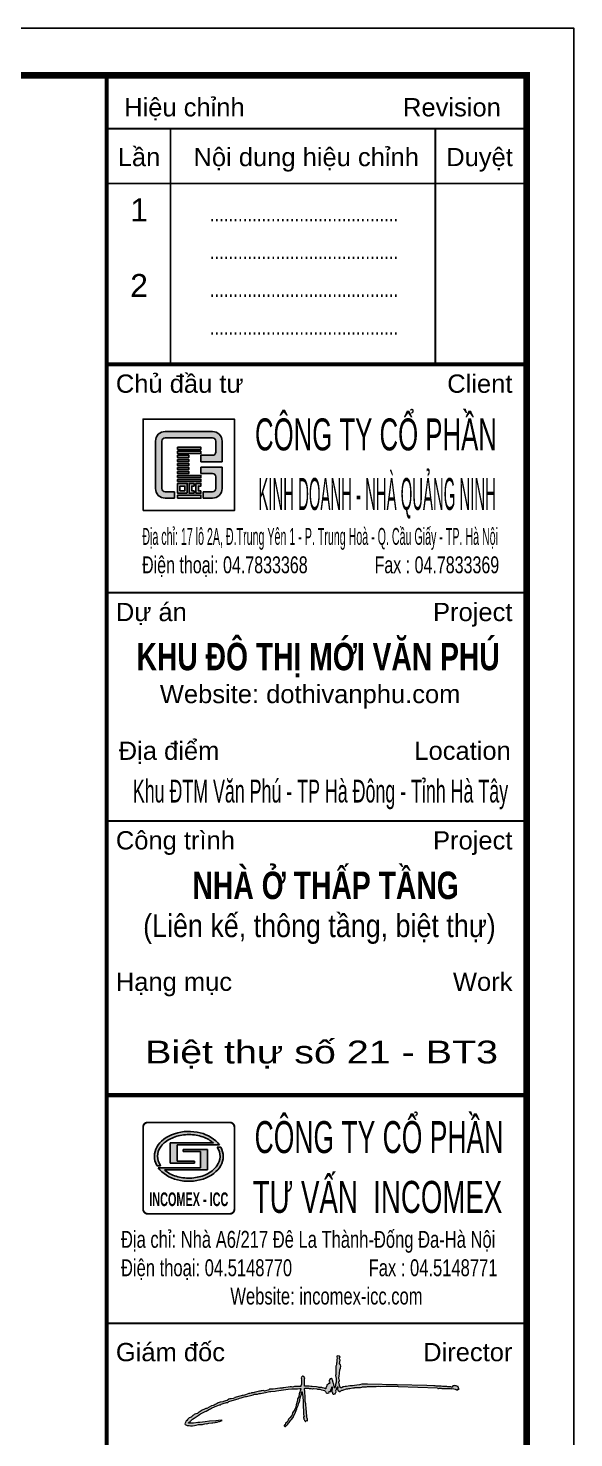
# Model space of a CAD drawing. Header units: millimetres. Extents: x -229618 to 2906, y -178063 to 96806.
# Drawn here: x -96418 to -94923, y -52859 to -49001 of the extents above; entities that cross this region are included whole.
import ezdxf
from ezdxf.enums import TextEntityAlignment as Align

# ---------------------------------------------------------------- set-up
doc = ezdxf.new("R2010")
doc.units = ezdxf.units.MM
doc.header["$LTSCALE"] = 200
doc.header["$MEASUREMENT"] = 0
doc.layers.get('DEFPOINTS').update_dxf_attribs({"linetype": 'CONTINUOUS'})
for name, color, linetype, lineweight in [('1noithat', 146, 'CONTINUOUS', 13), ('hatch', 250, 'CONTINUOUS', 5), ('thay', 7, 'CONTINUOUS', 18)]:
    doc.layers.add(name, color=color, linetype=linetype, lineweight=lineweight)
doc.layers.add('DIM', color=251, linetype='CONTINUOUS')
doc.layers.add('KHUNGTEN', color=7, linetype='CONTINUOUS')
doc.layers.add('in', color=203, linetype='CONTINUOUS', lineweight=5, plot=False)
doc.styles.add('Aria H B iso', font='Vharialb_0.ttf')
doc.styles.add('Arial iso', font='vnarial_0.ttf')
doc.styles.add('Arial N  iso', font='vnarialn_0.ttf')
doc.styles.add('khung', font='Vhcentn_0.ttf')
doc.styles.add('NHO2', font='vncc-rms.shx', dxfattribs={"width": 0.65})

# ---------------------------------------------------------------- blocks, each defined once
blk = doc.blocks.new('LO GO NHA QUANG NINH')
at = {"layer": 'hatch', "lineweight": -2}
for points in [[(865, 759, 0.414214), (759, 865), (241, 865, 0.414214), (135, 759), (135, 500), (205, 500), (205, 759, -0.414214), (241, 795), (759, 795, -0.414214), (795, 759), (795, 640, -0.414214), (759, 604), (632, 604), (632, 533), (865, 533)], [(342, 205), (241, 205, -0.414214), (205, 241), (205, 500), (135, 500), (135, 241, 0.414214), (241, 135), (342, 135)], [(865, 474), (632, 474), (632, 404), (759, 404, -0.414214), (795, 368), (795, 241, -0.414214), (759, 205), (658, 205), (658, 135), (759, 135, 0.414214), (865, 241)]]:
    blk.add_hatch(color=32, dxfattribs=at).paths.add_polyline_path(points)
h = blk.add_hatch(color=32, dxfattribs=at)
h.paths.add_polyline_path([(378, 428), (499, 428), (499, 404), (378, 404)])
h.paths.add_polyline_path([(378, 472), (499, 472), (499, 448), (378, 448)])
h.paths.add_polyline_path([(378, 516), (499, 516), (499, 492), (378, 492)])
h.paths.add_polyline_path([(378, 560), (499, 560), (499, 536), (378, 536)])
h.paths.add_polyline_path([(378, 604), (499, 604), (499, 580), (378, 580)])
h.paths.add_polyline_path([(378, 648), (632, 648), (632, 624), (378, 624)])
h.paths.add_polyline_path([(378, 692), (632, 692), (632, 668), (378, 668)])
h = blk.add_hatch(color=32, dxfattribs=at)
h.paths.add_polyline_path([(378, 316), (632, 316), (632, 340), (378, 340)])
h.paths.add_polyline_path([(378, 360), (632, 360), (632, 384), (378, 384)])
h.paths.add_polyline_path([(632, 216), (632, 188), (578, 188), (578, 296), (632, 296), (632, 268), (606, 268), (606, 216)])
h.paths.add_polyline_path([(558, 216), (558, 188), (503, 188), (503, 296), (558, 296), (558, 268), (532, 268), (532, 216)])
h.paths.add_polyline_path([(458, 216), (403, 216), (403, 268), (458, 268)], flags=16)
h.paths.add_polyline_path([(483, 188), (378, 188), (378, 296), (483, 296)])
h.paths.add_polyline_path([(378, 135), (632, 135), (632, 168), (378, 168)])
for p, q in [((632, 533), (632, 604)), ((865, 533), (632, 533)), ((865, 474), (632, 474)), ((632, 404), (632, 474)), ((342, 205), (342, 135)), ((658, 205), (658, 135))]:
    blk.add_line(p, q, dxfattribs=at)
for points in [[(865, 533), (865, 759, 0.414214), (759, 865), (241, 865, 0.414214), (135, 759), (135, 241, 0.414214), (241, 135), (342, 135)], [(632, 604), (759, 604, 0.414214), (795, 640), (795, 759, 0.414214), (759, 795), (241, 795, 0.414214), (205, 759), (205, 241, 0.414214), (241, 205), (342, 205)], [(658, 135), (759, 135, 0.414214), (865, 241), (865, 474)], [(658, 205), (759, 205, 0.414214), (795, 241), (795, 368, 0.414214), (759, 404), (632, 404)]]:
    blk.add_lwpolyline(points, format="xyb", dxfattribs=at)
for points in [[(378, 692), (632, 692), (632, 668), (378, 668)], [(378, 648), (632, 648), (632, 624), (378, 624)], [(378, 604), (499, 604), (499, 580), (378, 580)], [(378, 560), (499, 560), (499, 536), (378, 536)], [(378, 516), (499, 516), (499, 492), (378, 492)], [(378, 472), (499, 472), (499, 448), (378, 448)], [(378, 428), (499, 428), (499, 404), (378, 404)], [(378, 360), (632, 360), (632, 384), (378, 384)], [(378, 316), (632, 316), (632, 340), (378, 340)], [(483, 188), (378, 188), (378, 296), (483, 296)], [(378, 135), (632, 135), (632, 168), (378, 168)], [(458, 216), (403, 216), (403, 268), (458, 268)]]:
    blk.add_lwpolyline(points, close=True, dxfattribs=at)
for points in [[(558, 216), (558, 188), (503, 188), (503, 296), (558, 296), (558, 268), (532, 268), (532, 216), (558, 216)], [(632, 216), (632, 188), (578, 188), (578, 296), (632, 296), (632, 268), (606, 268), (606, 216), (632, 216)]]:
    blk.add_lwpolyline(points, dxfattribs=at)
at = {"layer": 'thay', "lineweight": -2}
blk.add_lwpolyline([(0, 0), (1000, 0), (1000, 1000), (0, 1000)], close=True, dxfattribs=at)
blk = doc.blocks.new('anhphong-gd')
at = {"layer": 'hatch', "ltscale": 30}
h = blk.add_hatch(color=256, dxfattribs=at)
edge = h.paths.add_edge_path()
edge.add_line((-1, 5), (-45, -1))
edge.add_line((-45, -1), (-97, -3))
edge.add_line((-97, -3), (-133, -7))
edge.add_line((-133, -7), (-153, -10))
edge.add_line((-153, -10), (-176, -14))
edge.add_line((-176, -14), (-193, -14))
edge.add_line((-193, -14), (-228, -20))
edge.add_line((-228, -20), (-247, -20))
edge.add_line((-247, -20), (-267, -20))
edge.add_line((-267, -20), (-270, -20))
edge.add_line((-270, -20), (-270, -16))
edge.add_line((-270, -16), (-264, -11))
edge.add_line((-264, -11), (-255, -5))
edge.add_line((-255, -5), (-244, 5))
edge.add_line((-244, 5), (-237, 13))
edge.add_line((-237, 13), (-223, 23))
edge.add_line((-223, 23), (-215, 29))
edge.add_line((-215, 29), (-189, 44))
edge.add_line((-189, 44), (-179, 52))
edge.add_line((-179, 52), (-169, 57))
edge.add_line((-169, 57), (-142, 72))
edge.add_line((-142, 72), (-132, 77))
edge.add_line((-132, 77), (-124, 79))
edge.add_line((-124, 79), (-96, 95))
edge.add_line((-96, 95), (-87, 100))
edge.add_line((-87, 100), (-79, 103))
edge.add_line((-79, 103), (-51, 117))
edge.add_line((-51, 117), (-41, 122))
edge.add_line((-41, 122), (-15, 131))
edge.add_line((-15, 131), (-6, 133))
edge.add_line((-6, 133), (-1, 137))
edge.add_line((-1, 137), (8, 140))
edge.add_line((8, 140), (15, 142))
edge.add_line((15, 142), (44, 152))
edge.add_line((44, 152), (54, 152))
edge.add_line((54, 152), (63, 159))
edge.add_line((63, 159), (90, 166))
edge.add_line((90, 166), (102, 169))
edge.add_line((102, 169), (109, 174))
edge.add_line((109, 174), (139, 181))
edge.add_line((139, 181), (149, 186))
edge.add_line((149, 186), (163, 189))
edge.add_line((163, 189), (188, 196))
edge.add_line((188, 196), (200, 199))
edge.add_line((200, 199), (209, 201))
edge.add_line((209, 201), (231, 206))
edge.add_line((231, 206), (242, 209))
edge.add_line((242, 209), (262, 215))
edge.add_line((262, 215), (274, 218))
edge.add_line((274, 218), (281, 220))
edge.add_line((281, 220), (297, 220))
edge.add_line((297, 220), (311, 224))
edge.add_line((311, 224), (324, 226))
edge.add_line((324, 226), (336, 228))
edge.add_line((336, 228), (363, 234))
edge.add_line((363, 234), (375, 237))
edge.add_line((375, 237), (396, 241))
edge.add_line((396, 241), (408, 241))
edge.add_line((408, 241), (443, 245))
edge.add_line((443, 245), (455, 246))
edge.add_line((455, 246), (550, 259))
edge.add_line((550, 259), (579, 263))
edge.add_line((579, 263), (627, 263))
edge.add_line((627, 263), (646, 266))
edge.add_line((646, 266), (651, 266))
edge.add_line((651, 266), (655, 266))
edge.add_line((655, 266), (655, 260))
edge.add_line((655, 260), (641, 223))
edge.add_line((641, 223), (638, 196))
edge.add_line((638, 196), (628, 180))
edge.add_line((628, 180), (628, 168))
edge.add_line((628, 168), (617, 132))
edge.add_line((617, 132), (612, 112))
edge.add_line((612, 112), (606, 93))
edge.add_line((606, 93), (587, 67))
edge.add_line((587, 67), (580, 43))
edge.add_line((580, 43), (564, 25))
edge.add_line((564, 25), (554, 15))
edge.add_line((554, 15), (549, 5))
edge.add_line((549, 5), (541, -11))
edge.add_line((541, -11), (529, -19))
edge.add_line((529, -19), (529, -27))
edge.add_line((529, -27), (526, -33))
edge.add_line((526, -33), (523, -32))
edge.add_line((523, -32), (522, -35))
edge.add_line((522, -35), (518, -35))
edge.add_line((518, -35), (518, -42))
edge.add_line((518, -42), (521, -44))
edge.add_line((521, -44), (524, -45))
edge.add_line((524, -45), (527, -45))
edge.add_line((527, -45), (530, -42))
edge.add_line((530, -42), (534, -39))
edge.add_line((534, -39), (538, -37))
edge.add_line((538, -37), (543, -32))
edge.add_line((543, -32), (547, -27))
edge.add_line((547, -27), (553, -18))
edge.add_line((553, -18), (558, -13))
edge.add_line((558, -13), (565, -5))
edge.add_line((565, -5), (568, 2))
edge.add_line((568, 2), (573, 8))
edge.add_line((573, 8), (574, 9))
edge.add_line((574, 9), (590, 28))
edge.add_line((590, 28), (596, 45))
edge.add_line((596, 45), (604, 58))
edge.add_line((604, 58), (617, 85))
edge.add_line((617, 85), (621, 99))
edge.add_line((621, 99), (623, 109))
edge.add_line((623, 109), (633, 127))
edge.add_line((633, 127), (635, 139))
edge.add_line((635, 139), (642, 160))
edge.add_line((642, 160), (646, 166))
edge.add_line((646, 166), (646, 173))
edge.add_line((646, 173), (651, 198))
edge.add_line((651, 198), (659, 220))
edge.add_line((659, 220), (661, 225))
edge.add_line((661, 225), (661, 235))
edge.add_line((661, 235), (663, 238))
edge.add_line((663, 238), (666, 238))
edge.add_line((666, 238), (666, 233))
edge.add_line((666, 233), (666, 228))
edge.add_line((666, 228), (667, 218))
edge.add_line((667, 218), (673, 168))
edge.add_line((673, 168), (673, 139))
edge.add_line((673, 139), (673, 118))
edge.add_line((673, 118), (677, 83))
edge.add_line((677, 83), (677, 61))
edge.add_line((677, 61), (677, 51))
edge.add_line((677, 51), (680, 41))
edge.add_line((680, 41), (684, 34))
edge.add_line((684, 34), (680, 32))
edge.add_line((680, 32), (677, 31))
edge.add_line((677, 31), (676, 26))
edge.add_line((676, 26), (678, 22))
edge.add_line((678, 22), (678, 19))
edge.add_line((678, 19), (678, 17))
edge.add_line((678, 17), (680, 13))
edge.add_line((680, 13), (682, 10))
edge.add_line((682, 10), (684, 6))
edge.add_line((684, 6), (685, 3))
edge.add_line((685, 3), (686, 1))
edge.add_line((686, 1), (692, -4))
edge.add_line((692, -4), (694, -4))
edge.add_line((694, -4), (696, 0))
edge.add_line((696, 0), (699, 1))
edge.add_line((699, 1), (701, 2))
edge.add_line((701, 2), (708, -1))
edge.add_line((708, -1), (708, 2))
edge.add_line((708, 2), (708, 5))
edge.add_line((708, 5), (709, 8))
edge.add_line((709, 8), (709, 11))
edge.add_line((709, 11), (709, 14))
edge.add_line((709, 14), (708, 18))
edge.add_line((708, 18), (707, 20))
edge.add_line((707, 20), (706, 23))
edge.add_line((706, 23), (704, 27))
edge.add_line((704, 27), (704, 30))
edge.add_line((704, 30), (704, 33))
edge.add_line((704, 33), (703, 38))
edge.add_line((703, 38), (702, 44))
edge.add_line((702, 44), (703, 46))
edge.add_line((703, 46), (703, 48))
edge.add_line((703, 48), (701, 61))
edge.add_line((701, 61), (701, 65))
edge.add_line((701, 65), (702, 70))
edge.add_line((702, 70), (702, 76))
edge.add_line((702, 76), (698, 96))
edge.add_line((698, 96), (698, 99))
edge.add_line((698, 99), (698, 103))
edge.add_line((698, 103), (698, 107))
edge.add_line((698, 107), (697, 110))
edge.add_line((697, 110), (695, 126))
edge.add_line((695, 126), (694, 130))
edge.add_line((694, 130), (694, 136))
edge.add_line((694, 136), (694, 141))
edge.add_line((694, 141), (691, 159))
edge.add_line((691, 159), (690, 163))
edge.add_line((690, 163), (690, 168))
edge.add_line((690, 168), (690, 172))
edge.add_line((690, 172), (690, 175))
edge.add_line((690, 175), (691, 178))
edge.add_line((691, 178), (691, 193))
edge.add_line((691, 193), (690, 196))
edge.add_line((690, 196), (689, 202))
edge.add_line((689, 202), (689, 206))
edge.add_line((689, 206), (689, 209))
edge.add_line((689, 209), (687, 226))
edge.add_line((687, 226), (686, 229))
edge.add_line((686, 229), (687, 235))
edge.add_line((687, 235), (687, 240))
edge.add_line((687, 240), (685, 259))
edge.add_line((685, 259), (684, 265))
edge.add_line((684, 265), (691, 268))
edge.add_line((691, 268), (700, 268))
edge.add_line((700, 268), (717, 268))
edge.add_line((717, 268), (722, 267))
edge.add_line((722, 267), (730, 267))
edge.add_line((730, 267), (740, 266))
edge.add_line((740, 266), (750, 262))
edge.add_line((750, 262), (754, 264))
edge.add_line((754, 264), (761, 265))
edge.add_line((761, 265), (785, 264))
edge.add_line((785, 264), (791, 260))
edge.add_line((791, 260), (797, 259))
edge.add_line((797, 259), (806, 260))
edge.add_line((806, 260), (810, 260))
edge.add_line((810, 260), (824, 256))
edge.add_line((824, 256), (827, 255))
edge.add_line((827, 255), (838, 253))
edge.add_line((838, 253), (848, 250))
edge.add_line((848, 250), (855, 245))
edge.add_line((855, 245), (858, 240))
edge.add_line((858, 240), (863, 229))
edge.add_line((863, 229), (867, 228))
edge.add_line((867, 228), (874, 227))
edge.add_line((874, 227), (886, 230))
edge.add_line((886, 230), (884, 234))
edge.add_line((884, 234), (889, 241))
edge.add_line((889, 241), (891, 244))
edge.add_line((891, 244), (896, 242))
edge.add_line((896, 242), (898, 241))
edge.add_line((898, 241), (901, 241))
edge.add_line((901, 241), (901, 249))
edge.add_line((901, 249), (901, 255))
edge.add_line((901, 255), (903, 258))
edge.add_line((903, 258), (909, 266))
edge.add_line((909, 266), (909, 270))
edge.add_line((909, 270), (909, 273))
edge.add_line((909, 273), (909, 279))
edge.add_line((909, 279), (914, 276))
edge.add_line((914, 276), (912, 273))
edge.add_line((912, 273), (912, 269))
edge.add_line((912, 269), (911, 264))
edge.add_line((911, 264), (911, 260))
edge.add_line((911, 260), (911, 257))
edge.add_line((911, 257), (910, 252))
edge.add_line((910, 252), (908, 247))
edge.add_line((908, 247), (909, 241))
edge.add_line((909, 241), (910, 238))
edge.add_line((910, 238), (914, 232))
edge.add_line((914, 232), (915, 226))
edge.add_line((915, 226), (916, 222))
edge.add_line((916, 222), (919, 220))
edge.add_line((919, 220), (925, 219))
edge.add_line((925, 219), (931, 223))
edge.add_line((931, 223), (937, 223))
edge.add_line((937, 223), (945, 239))
edge.add_line((945, 239), (942, 246))
edge.add_line((942, 246), (942, 250))
edge.add_line((942, 250), (945, 255))
edge.add_line((945, 255), (946, 258))
edge.add_line((946, 258), (947, 261))
edge.add_line((947, 261), (948, 265))
edge.add_line((948, 265), (949, 270))
edge.add_line((949, 270), (952, 274))
edge.add_line((952, 274), (953, 276))
edge.add_line((953, 276), (956, 279))
edge.add_line((956, 279), (959, 279))
edge.add_line((959, 279), (958, 274))
edge.add_line((958, 274), (957, 270))
edge.add_line((957, 270), (955, 263))
edge.add_line((955, 263), (955, 260))
edge.add_line((955, 260), (957, 254))
edge.add_line((957, 254), (959, 250))
edge.add_line((959, 250), (961, 248))
edge.add_line((961, 248), (972, 242))
edge.add_line((972, 242), (977, 242))
edge.add_line((977, 242), (984, 246))
edge.add_line((984, 246), (989, 248))
edge.add_line((989, 248), (992, 251))
edge.add_line((992, 251), (998, 253))
edge.add_line((998, 253), (1004, 255))
edge.add_line((1004, 255), (1007, 255))
edge.add_line((1007, 255), (1021, 260))
edge.add_line((1021, 260), (1028, 262))
edge.add_line((1028, 262), (1034, 262))
edge.add_line((1034, 262), (1039, 262))
edge.add_line((1039, 262), (1048, 265))
edge.add_line((1048, 265), (1050, 265))
edge.add_line((1050, 265), (1056, 267))
edge.add_line((1056, 267), (1082, 270))
edge.add_line((1082, 270), (1096, 270))
edge.add_line((1096, 270), (1099, 273))
edge.add_line((1099, 273), (1134, 275))
edge.add_line((1134, 275), (1145, 275))
edge.add_line((1145, 275), (1154, 277))
edge.add_line((1154, 277), (1160, 279))
edge.add_line((1160, 279), (1193, 279))
edge.add_line((1193, 279), (1202, 282))
edge.add_line((1202, 282), (1208, 281))
edge.add_line((1208, 281), (1216, 283))
edge.add_line((1216, 283), (1221, 283))
edge.add_line((1221, 283), (1272, 283))
edge.add_line((1272, 283), (1291, 285))
edge.add_line((1291, 285), (1306, 283))
edge.add_line((1306, 283), (1356, 285))
edge.add_line((1356, 285), (1380, 285))
edge.add_line((1380, 285), (1383, 284))
edge.add_line((1383, 284), (1429, 284))
edge.add_line((1429, 284), (1450, 284))
edge.add_line((1450, 284), (1455, 283))
edge.add_line((1455, 283), (1776, 271))
edge.add_line((1776, 271), (1781, 267))
edge.add_line((1781, 267), (1786, 267))
edge.add_line((1786, 267), (1793, 269))
edge.add_line((1793, 269), (1798, 269))
edge.add_line((1798, 269), (1806, 268))
edge.add_line((1806, 268), (1812, 266))
edge.add_line((1812, 266), (1817, 266))
edge.add_line((1817, 266), (1829, 266))
edge.add_line((1829, 266), (1855, 267))
edge.add_line((1855, 267), (1863, 266))
edge.add_line((1863, 266), (1872, 265))
edge.add_line((1872, 265), (1880, 265))
edge.add_line((1880, 265), (1888, 263))
edge.add_line((1888, 263), (1896, 266))
edge.add_line((1896, 266), (1910, 262))
edge.add_line((1910, 262), (1921, 261))
edge.add_line((1921, 261), (1933, 255))
edge.add_line((1933, 255), (1939, 253))
edge.add_line((1939, 253), (1945, 261))
edge.add_line((1945, 261), (1948, 260))
edge.add_line((1948, 260), (1948, 258))
edge.add_line((1948, 258), (1951, 259))
edge.add_line((1951, 259), (1954, 262))
edge.add_line((1954, 262), (1953, 264))
edge.add_line((1953, 264), (1950, 271))
edge.add_line((1950, 271), (1949, 274))
edge.add_line((1949, 274), (1948, 278))
edge.add_line((1948, 278), (1946, 281))
edge.add_line((1946, 281), (1941, 282))
edge.add_line((1941, 282), (1937, 284))
edge.add_line((1937, 284), (1930, 288))
edge.add_line((1930, 288), (1926, 289))
edge.add_line((1926, 289), (1920, 289))
edge.add_line((1920, 289), (1914, 290))
edge.add_line((1914, 290), (1908, 289))
edge.add_line((1908, 289), (1905, 289))
edge.add_line((1905, 289), (1902, 287))
edge.add_line((1902, 287), (1899, 281))
edge.add_line((1899, 281), (1900, 279))
edge.add_line((1900, 279), (1899, 278))
edge.add_line((1899, 278), (1893, 278))
edge.add_line((1893, 278), (1886, 279))
edge.add_line((1886, 279), (1867, 280))
edge.add_line((1867, 280), (1861, 280))
edge.add_line((1861, 280), (1855, 281))
edge.add_line((1855, 281), (1848, 281))
edge.add_line((1848, 281), (1841, 281))
edge.add_line((1841, 281), (1833, 281))
edge.add_line((1833, 281), (1826, 281))
edge.add_line((1826, 281), (1822, 281))
edge.add_line((1822, 281), (1818, 282))
edge.add_line((1818, 282), (1807, 284))
edge.add_line((1807, 284), (1778, 284))
edge.add_line((1778, 284), (1767, 285))
edge.add_line((1767, 285), (1759, 287))
edge.add_line((1759, 287), (1751, 287))
edge.add_line((1751, 287), (1746, 287))
edge.add_line((1746, 287), (1689, 291))
edge.add_line((1689, 291), (1202, 300))
edge.add_line((1202, 300), (1155, 300))
edge.add_line((1155, 300), (1135, 296))
edge.add_line((1135, 296), (1113, 292))
edge.add_line((1113, 292), (1094, 291))
edge.add_line((1094, 291), (1079, 289))
edge.add_line((1079, 289), (1065, 288))
edge.add_line((1065, 288), (1056, 288))
edge.add_line((1056, 288), (1029, 281))
edge.add_line((1029, 281), (1019, 281))
edge.add_line((1019, 281), (1008, 280))
edge.add_line((1008, 280), (1001, 279))
edge.add_line((1001, 279), (989, 272))
edge.add_line((989, 272), (983, 270))
edge.add_line((983, 270), (977, 273))
edge.add_line((977, 273), (978, 279))
edge.add_line((978, 279), (976, 283))
edge.add_line((976, 283), (973, 286))
edge.add_line((973, 286), (972, 290))
edge.add_line((972, 290), (973, 294))
edge.add_line((973, 294), (966, 318))
edge.add_line((966, 318), (973, 332))
edge.add_line((973, 332), (969, 343))
edge.add_line((969, 343), (967, 349))
edge.add_line((967, 349), (967, 358))
edge.add_line((967, 358), (970, 363))
edge.add_line((970, 363), (974, 418))
edge.add_line((974, 418), (979, 433))
edge.add_line((979, 433), (984, 449))
edge.add_line((984, 449), (980, 461))
edge.add_line((980, 461), (973, 471))
edge.add_line((973, 471), (976, 498))
edge.add_line((976, 498), (973, 509))
edge.add_line((973, 509), (973, 517))
edge.add_line((973, 517), (978, 524))
edge.add_line((978, 524), (972, 532))
edge.add_line((972, 532), (953, 535))
edge.add_line((953, 535), (951, 525))
edge.add_line((951, 525), (952, 515))
edge.add_line((952, 515), (950, 505))
edge.add_line((950, 505), (950, 495))
edge.add_line((950, 495), (950, 489))
edge.add_line((950, 489), (950, 481))
edge.add_line((950, 481), (947, 475))
edge.add_line((947, 475), (946, 467))
edge.add_line((946, 467), (946, 460))
edge.add_line((946, 460), (943, 448))
edge.add_line((943, 448), (941, 444))
edge.add_line((941, 444), (941, 437))
edge.add_line((941, 437), (941, 416))
edge.add_line((941, 416), (941, 413))
edge.add_line((941, 413), (941, 385))
edge.add_line((941, 385), (941, 380))
edge.add_line((941, 380), (939, 372))
edge.add_line((939, 372), (944, 349))
edge.add_line((944, 349), (944, 345))
edge.add_line((944, 345), (945, 342))
edge.add_line((945, 342), (945, 319))
edge.add_line((945, 319), (943, 310))
edge.add_line((943, 310), (942, 305))
edge.add_line((942, 305), (940, 300))
edge.add_line((940, 300), (938, 294))
edge.add_line((938, 294), (938, 292))
edge.add_line((938, 292), (937, 280))
edge.add_line((937, 280), (935, 276))
edge.add_line((935, 276), (933, 272))
edge.add_line((933, 272), (932, 271))
edge.add_line((932, 271), (929, 274))
edge.add_line((929, 274), (930, 280))
edge.add_line((930, 280), (928, 282))
edge.add_line((928, 282), (928, 287))
edge.add_line((928, 287), (926, 290))
edge.add_line((926, 290), (925, 294))
edge.add_line((925, 294), (924, 300))
edge.add_line((924, 300), (922, 304))
edge.add_line((922, 304), (922, 307))
edge.add_line((922, 307), (920, 312))
edge.add_line((920, 312), (920, 314))
edge.add_line((920, 314), (915, 334))
edge.add_line((915, 334), (912, 341))
edge.add_line((912, 341), (910, 348))
edge.add_line((910, 348), (907, 348))
edge.add_line((907, 348), (898, 346))
edge.add_line((898, 346), (894, 345))
edge.add_line((894, 345), (891, 338))
edge.add_line((891, 338), (887, 331))
edge.add_line((887, 331), (888, 326))
edge.add_line((888, 326), (891, 322))
edge.add_line((891, 322), (893, 317))
edge.add_line((893, 317), (891, 311))
edge.add_line((891, 311), (892, 307))
edge.add_line((892, 307), (891, 306))
edge.add_line((891, 306), (887, 306))
edge.add_line((887, 306), (884, 306))
edge.add_line((884, 306), (881, 306))
edge.add_line((881, 306), (879, 302))
edge.add_line((879, 302), (878, 302))
edge.add_line((878, 302), (868, 295))
edge.add_line((868, 295), (868, 292))
edge.add_line((868, 292), (867, 287))
edge.add_line((867, 287), (866, 283))
edge.add_line((866, 283), (862, 275))
edge.add_line((862, 275), (861, 274))
edge.add_line((861, 274), (860, 270))
edge.add_line((860, 270), (860, 267))
edge.add_line((860, 267), (860, 265))
edge.add_line((860, 265), (860, 263))
edge.add_line((860, 263), (858, 262))
edge.add_line((858, 262), (853, 265))
edge.add_line((853, 265), (850, 267))
edge.add_line((850, 267), (845, 269))
edge.add_line((845, 269), (833, 271))
edge.add_line((833, 271), (828, 273))
edge.add_line((828, 273), (823, 274))
edge.add_line((823, 274), (815, 275))
edge.add_line((815, 275), (801, 275))
edge.add_line((801, 275), (797, 277))
edge.add_line((797, 277), (783, 280))
edge.add_line((783, 280), (748, 282))
edge.add_line((748, 282), (735, 283))
edge.add_line((735, 283), (723, 285))
edge.add_line((723, 285), (718, 285))
edge.add_line((718, 285), (705, 284))
edge.add_line((705, 284), (696, 284))
edge.add_line((696, 284), (690, 284))
edge.add_line((690, 284), (683, 285))
edge.add_line((683, 285), (683, 290))
edge.add_line((683, 290), (683, 298))
edge.add_line((683, 298), (683, 334))
edge.add_line((683, 334), (683, 344))
edge.add_line((683, 344), (686, 354))
edge.add_line((686, 354), (679, 364))
edge.add_line((679, 364), (675, 364))
edge.add_line((675, 364), (671, 366))
edge.add_line((671, 366), (667, 366))
edge.add_line((667, 366), (661, 360))
edge.add_line((661, 360), (658, 354))
edge.add_line((658, 354), (659, 345))
edge.add_line((659, 345), (661, 345))
edge.add_line((661, 345), (662, 342))
edge.add_line((662, 342), (661, 340))
edge.add_line((661, 340), (660, 336))
edge.add_line((660, 336), (661, 335))
edge.add_line((661, 335), (661, 314))
edge.add_line((661, 314), (661, 310))
edge.add_line((661, 310), (659, 303))
edge.add_line((659, 303), (659, 299))
edge.add_line((659, 299), (657, 295))
edge.add_line((657, 295), (655, 288))
edge.add_line((655, 288), (654, 285))
edge.add_line((654, 285), (654, 281))
edge.add_line((654, 281), (651, 281))
edge.add_line((651, 281), (647, 281))
edge.add_line((647, 281), (642, 283))
edge.add_line((642, 283), (639, 283))
edge.add_line((639, 283), (621, 281))
edge.add_line((621, 281), (610, 281))
edge.add_line((610, 281), (601, 281))
edge.add_line((601, 281), (586, 278))
edge.add_line((586, 278), (578, 279))
edge.add_line((578, 279), (567, 279))
edge.add_line((567, 279), (514, 271))
edge.add_line((514, 271), (507, 270))
edge.add_line((507, 270), (501, 269))
edge.add_line((501, 269), (495, 268))
edge.add_line((495, 268), (487, 268))
edge.add_line((487, 268), (483, 268))
edge.add_line((483, 268), (427, 259))
edge.add_line((427, 259), (422, 260))
edge.add_line((422, 260), (406, 260))
edge.add_line((406, 260), (398, 259))
edge.add_line((398, 259), (392, 256))
edge.add_line((392, 256), (355, 245))
edge.add_line((355, 245), (349, 248))
edge.add_line((349, 248), (334, 246))
edge.add_line((334, 246), (327, 246))
edge.add_line((327, 246), (321, 245))
edge.add_line((321, 245), (315, 243))
edge.add_line((315, 243), (272, 233))
edge.add_line((272, 233), (262, 231))
edge.add_line((262, 231), (250, 229))
edge.add_line((250, 229), (245, 227))
edge.add_line((245, 227), (235, 225))
edge.add_line((235, 225), (226, 224))
edge.add_line((226, 224), (200, 213))
edge.add_line((200, 213), (190, 212))
edge.add_line((190, 212), (180, 209))
edge.add_line((180, 209), (171, 207))
edge.add_line((171, 207), (163, 205))
edge.add_line((163, 205), (113, 192))
edge.add_line((113, 192), (111, 189))
edge.add_line((111, 189), (99, 183))
edge.add_line((99, 183), (83, 182))
edge.add_line((83, 182), (71, 181))
edge.add_line((71, 181), (64, 179))
edge.add_line((64, 179), (49, 168))
edge.add_line((49, 168), (36, 165))
edge.add_line((36, 165), (20, 160))
edge.add_line((20, 160), (13, 157))
edge.add_line((13, 157), (-8, 153))
edge.add_line((-8, 153), (-25, 148))
edge.add_line((-25, 148), (-34, 142))
edge.add_line((-34, 142), (-43, 138))
edge.add_line((-43, 138), (-49, 135))
edge.add_line((-49, 135), (-59, 130))
edge.add_line((-59, 130), (-67, 126))
edge.add_line((-67, 126), (-79, 123))
edge.add_line((-79, 123), (-119, 101))
edge.add_line((-119, 101), (-127, 101))
edge.add_line((-127, 101), (-138, 96))
edge.add_line((-138, 96), (-144, 93))
edge.add_line((-144, 93), (-150, 90))
edge.add_line((-150, 90), (-157, 87))
edge.add_line((-157, 87), (-188, 66))
edge.add_line((-188, 66), (-196, 61))
edge.add_line((-196, 61), (-209, 58))
edge.add_line((-209, 58), (-218, 55))
edge.add_line((-218, 55), (-223, 53))
edge.add_line((-223, 53), (-228, 47))
edge.add_line((-228, 47), (-234, 44))
edge.add_line((-234, 44), (-242, 36))
edge.add_line((-242, 36), (-247, 31))
edge.add_line((-247, 31), (-262, 24))
edge.add_line((-262, 24), (-270, 19))
edge.add_line((-270, 19), (-273, 15))
edge.add_line((-273, 15), (-276, 12))
edge.add_line((-276, 12), (-282, 4))
edge.add_line((-282, 4), (-287, 0))
edge.add_line((-287, 0), (-290, -5))
edge.add_line((-290, -5), (-291, -9))
edge.add_line((-291, -9), (-293, -13))
edge.add_line((-293, -13), (-300, -23))
edge.add_line((-300, -23), (-295, -29))
edge.add_line((-295, -29), (-291, -33))
edge.add_line((-291, -33), (-279, -37))
edge.add_line((-279, -37), (-277, -37))
edge.add_line((-277, -37), (-262, -39))
edge.add_line((-262, -39), (-252, -40))
edge.add_line((-252, -40), (-246, -40))
edge.add_line((-246, -40), (-235, -40))
edge.add_line((-235, -40), (-219, -38))
edge.add_line((-219, -38), (-205, -36))
edge.add_line((-205, -36), (-186, -31))
edge.add_line((-186, -31), (-174, -30))
edge.add_line((-174, -30), (-168, -31))
edge.add_line((-168, -31), (-153, -29))
edge.add_line((-153, -29), (-125, -22))
edge.add_line((-125, -22), (-119, -24))
edge.add_line((-119, -24), (-111, -21))
edge.add_line((-111, -21), (-103, -20))
edge.add_line((-103, -20), (-78, -16))
edge.add_line((-78, -16), (-68, -16))
edge.add_line((-68, -16), (-51, -13))
edge.add_line((-51, -13), (-43, -11))
edge.add_line((-43, -11), (-33, -11))
edge.add_line((-33, -11), (-19, -6))
edge.add_line((-19, -6), (-14, -4))
edge.add_line((-14, -4), (-7, -3))
edge.add_line((-7, -3), (0, 0))
edge.add_line((0, 0), (2, 3))
edge.add_line((2, 3), (7, 4))
edge.add_line((7, 4), (5, 4))
edge.add_line((5, 4), (-1, 5))
blk.add_lwpolyline([(-1, 5), (-45, -1), (-97, -3), (-133, -7), (-153, -10), (-176, -14), (-193, -14), (-228, -20), (-247, -20), (-267, -20), (-270, -20), (-270, -16), (-264, -11), (-255, -5), (-244, 5), (-237, 13), (-223, 23), (-215, 29), (-189, 44), (-179, 52), (-169, 57), (-142, 72), (-132, 77), (-124, 79), (-96, 95), (-87, 100), (-79, 103), (-51, 117), (-41, 122), (-15, 131), (-6, 133), (-1, 137), (8, 140), (15, 142), (44, 152), (54, 152), (63, 159), (90, 166), (102, 169), (109, 174), (139, 181), (149, 186), (163, 189), (188, 196), (200, 199), (209, 201), (231, 206), (242, 209), (262, 215), (274, 218), (281, 220), (297, 220), (311, 224), (324, 226), (336, 228), (363, 234), (375, 237), (396, 241), (408, 241), (443, 245), (455, 246), (550, 259), (579, 263), (627, 263), (646, 266), (651, 266), (655, 266), (655, 260), (641, 223), (638, 196), (628, 180), (628, 168), (617, 132), (612, 112), (606, 93), (587, 67), (580, 43), (564, 25), (554, 15), (549, 5), (541, -11), (529, -19), (529, -27), (529, -27), (529, -27), (526, -33), (523, -32), (522, -35), (518, -35), (518, -42), (521, -44), (524, -45), (527, -45), (530, -42), (534, -39), (538, -37), (543, -32), (547, -27), (553, -18), (558, -13), (565, -5), (568, 2), (573, 8), (574, 9), (590, 28), (596, 45), (604, 58), (617, 85), (621, 99), (623, 109), (633, 127), (635, 139), (642, 160), (646, 166), (646, 173), (651, 198), (659, 220), (661, 225), (661, 235), (663, 238), (666, 238), (666, 233), (666, 228), (667, 218), (673, 168), (673, 139), (673, 118), (677, 83), (677, 61), (677, 51), (680, 41), (684, 34), (680, 32), (677, 31), (676, 26), (678, 22), (678, 19), (678, 17), (680, 13), (682, 10), (682, 10), (684, 6), (685, 3), (686, 1), (692, -4), (694, -4), (696, 0), (699, 1), (701, 2), (708, -1), (708, 2), (708, 2), (708, 5), (709, 8), (709, 11), (709, 14), (708, 18), (707, 20), (706, 23), (704, 27), (704, 30), (704, 33), (703, 38), (702, 44), (703, 46), (703, 48), (701, 61), (701, 65), (702, 70), (702, 76), (698, 96), (698, 99), (698, 103), (698, 107), (697, 110), (695, 126), (694, 130), (694, 136), (694, 141), (691, 159), (690, 163), (690, 168), (690, 172), (690, 175), (691, 178), (691, 193), (690, 196), (689, 202), (689, 206), (689, 209), (687, 226), (686, 229), (687, 235), (687, 240), (685, 259), (684, 265), (684, 265), (691, 268), (691, 268), (700, 268), (700, 268), (717, 268), (722, 267), (730, 267), (740, 266), (750, 262), (754, 264), (761, 265), (785, 264), (791, 260), (797, 259), (806, 260), (810, 260), (824, 256), (827, 255), (838, 253), (848, 250), (855, 245), (858, 240), (858, 240), (863, 229), (863, 229), (867, 228), (874, 227), (874, 227), (886, 230), (884, 234), (889, 241), (891, 244), (891, 244), (896, 242), (898, 241), (901, 241), (901, 249), (901, 249), (901, 255), (903, 258), (909, 266), (909, 270), (909, 273), (909, 279), (914, 276), (912, 273), (912, 269), (912, 269), (911, 264), (911, 260), (911, 257), (910, 252), (908, 247), (909, 241), (910, 238), (914, 232), (915, 226), (916, 222), (916, 222), (919, 220), (925, 219), (925, 219), (931, 223), (937, 223), (937, 223), (945, 239), (942, 246), (942, 250), (945, 255), (946, 258), (947, 261), (948, 265), (949, 270), (952, 274), (953, 276), (956, 279), (956, 279), (959, 279), (958, 274), (958, 274), (957, 270), (955, 263), (955, 260), (957, 254), (959, 250), (961, 248), (972, 242), (977, 242), (984, 246), (989, 248), (992, 251), (998, 253), (1004, 255), (1007, 255), (1021, 260), (1028, 262), (1034, 262), (1039, 262), (1048, 265), (1050, 265), (1056, 267), (1082, 270), (1096, 270), (1096, 270), (1099, 273), (1134, 275), (1145, 275), (1154, 277), (1160, 279), (1193, 279), (1202, 282), (1208, 281), (1216, 283), (1221, 283), (1272, 283), (1291, 285), (1306, 283), (1356, 285), (1380, 285), (1383, 284), (1429, 284), (1450, 284), (1455, 283), (1776, 271), (1781, 267), (1786, 267), (1793, 269), (1798, 269), (1806, 268), (1812, 266), (1817, 266), (1829, 266), (1855, 267), (1863, 266), (1872, 265), (1880, 265), (1888, 263), (1896, 266), (1910, 262), (1921, 261), (1933, 255), (1933, 255), (1939, 253), (1945, 261), (1948, 260), (1948, 258), (1951, 259), (1954, 262), (1953, 264), (1950, 271), (1949, 274), (1948, 278), (1946, 281), (1941, 282), (1937, 284), (1930, 288), (1926, 289), (1920, 289), (1914, 290), (1908, 289), (1905, 289), (1902, 287), (1899, 281), (1899, 281), (1900, 279), (1899, 278), (1893, 278), (1886, 279), (1867, 280), (1861, 280), (1855, 281), (1848, 281), (1841, 281), (1833, 281), (1826, 281), (1822, 281), (1818, 282), (1807, 284), (1778, 284), (1767, 285), (1759, 287), (1751, 287), (1746, 287), (1689, 291), (1202, 300), (1155, 300), (1135, 296), (1113, 292), (1094, 291), (1079, 289), (1065, 288), (1056, 288), (1029, 281), (1019, 281), (1008, 280), (1001, 279), (989, 272), (983, 270), (977, 273), (978, 279), (976, 283), (973, 286), (972, 290), (973, 294), (966, 318), (973, 332), (969, 343), (967, 349), (967, 358), (970, 363), (974, 418), (979, 433), (984, 449), (980, 461), (973, 471), (976, 498), (973, 509), (973, 517), (978, 524), (972, 532), (972, 532), (953, 535), (953, 535), (951, 525), (952, 515), (952, 515), (950, 505), (950, 495), (950, 489), (950, 481), (947, 475), (946, 467), (946, 460), (943, 448), (941, 444), (941, 437), (941, 416), (941, 413), (941, 385), (941, 380), (939, 372), (944, 349), (944, 345), (945, 342), (945, 319), (943, 310), (942, 305), (940, 300), (938, 294), (938, 292), (937, 280), (935, 276), (933, 272), (932, 271), (932, 271), (929, 274), (930, 280), (928, 282), (928, 287), (926, 290), (925, 294), (924, 300), (922, 304), (922, 307), (920, 312), (920, 314), (915, 334), (912, 341), (910, 348), (910, 348), (907, 348), (907, 348), (898, 346), (894, 345), (891, 338), (891, 338), (887, 331), (888, 326), (891, 322), (891, 322), (893, 317), (891, 311), (891, 311), (892, 307), (891, 306), (887, 306), (884, 306), (881, 306), (879, 302), (878, 302), (868, 295), (868, 295), (868, 292), (867, 287), (866, 283), (866, 283), (862, 275), (861, 274), (860, 270), (860, 267), (860, 265), (860, 263), (858, 262), (853, 265), (850, 267), (845, 269), (833, 271), (828, 273), (823, 274), (815, 275), (801, 275), (797, 277), (783, 280), (748, 282), (735, 283), (723, 285), (718, 285), (705, 284), (696, 284), (690, 284), (683, 285), (683, 290), (683, 298), (683, 334), (683, 344), (686, 354), (679, 364), (675, 364), (671, 366), (667, 366), (661, 360), (661, 360), (658, 354), (658, 354), (659, 345), (661, 345), (661, 345), (662, 342), (661, 340), (660, 336), (661, 335), (661, 314), (661, 310), (659, 303), (659, 299), (657, 295), (655, 288), (654, 285), (654, 281), (651, 281), (647, 281), (642, 283), (639, 283), (621, 281), (610, 281), (601, 281), (586, 278), (578, 279), (567, 279), (514, 271), (507, 270), (501, 269), (495, 268), (487, 268), (483, 268), (427, 259), (422, 260), (406, 260), (398, 259), (392, 256), (355, 245), (349, 248), (334, 246), (327, 246), (321, 245), (315, 243), (272, 233), (262, 231), (250, 229), (245, 227), (235, 225), (226, 224), (200, 213), (190, 212), (180, 209), (171, 207), (163, 205), (113, 192), (111, 189), (99, 183), (83, 182), (71, 181), (64, 179), (49, 168), (36, 165), (20, 160), (13, 157), (-8, 153), (-25, 148), (-34, 142), (-43, 138), (-49, 135), (-59, 130), (-67, 126), (-79, 123), (-119, 101), (-127, 101), (-138, 96), (-144, 93), (-150, 90), (-157, 87), (-188, 66), (-196, 61), (-209, 58), (-218, 55), (-223, 53), (-228, 47), (-234, 44), (-242, 36), (-247, 31), (-262, 24), (-262, 24), (-270, 19), (-273, 15), (-276, 12), (-282, 4), (-287, 0), (-290, -5), (-291, -9), (-293, -13), (-300, -23), (-300, -23), (-295, -29), (-291, -33), (-279, -37), (-277, -37), (-262, -39), (-252, -40), (-246, -40), (-235, -40), (-219, -38), (-205, -36), (-186, -31), (-174, -30), (-168, -31), (-153, -29), (-125, -22), (-119, -24), (-111, -21), (-103, -20), (-78, -16), (-68, -16), (-51, -13), (-51, -13), (-43, -11), (-33, -11), (-19, -6), (-14, -4), (-7, -3), (0, 0), (2, 3), (7, 4), (5, 4), (5, 4), (-1, 5), (-1, 5), (-5, 4)], dxfattribs=at)
blk = doc.blocks.new('KhungA3')
at = {"layer": 'KHUNGTEN'}
h = blk.add_hatch(color=1, dxfattribs=at)
edge = h.paths.add_edge_path()
edge.add_ellipse((374.13, 177.3), major_axis=(3.77, 0), ratio=0.724113, start_angle=27.1474, end_angle=201.8886)
edge.add_line((370.63, 176.28), (371.04, 176.28))
edge.add_spline(control_points=[(371.04, 176.28), (371.03, 176.3), (371.02, 176.32), (370.8, 176.65), (370.7, 176.99), (370.71, 177.66), (370.82, 178), (371.25, 178.63), (371.57, 178.92), (372.38, 179.38), (372.86, 179.54), (373.88, 179.71), (374.42, 179.71), (375.44, 179.53), (375.92, 179.36), (376.5, 179.02), (376.67, 178.9), (376.82, 178.77)], knot_values=[6.970393, 6.970393, 6.970393, 6.970393, 6.993242, 6.993242, 7.4406, 7.4406, 7.887957, 7.887957, 8.335315, 8.335315, 8.782673, 8.782673, 9.23003, 9.23003, 9.677388, 9.677388, 9.884896, 9.884896, 9.884896, 9.884896], degree=3, periodic=0)
edge.add_line((376.82, 178.77), (372.08, 178.77))
edge.add_line((372.08, 178.77), (372.08, 176.54))
edge.add_line((372.08, 176.54), (374.74, 176.54))
edge.add_line((374.74, 176.54), (374.74, 176.78))
edge.add_line((374.74, 176.78), (372.85, 176.78))
edge.add_line((372.85, 176.78), (372.85, 178.55))
edge.add_line((372.85, 178.55), (377.48, 178.55))
edge = h.paths.add_edge_path()
edge.add_ellipse((374.13, 177.3), major_axis=(-3.77, 0), ratio=0.724113, start_angle=27.1474, end_angle=201.8887)
edge.add_line((377.63, 178.32), (377.22, 178.32))
edge.add_spline(control_points=[(377.22, 178.32), (377.23, 178.31), (377.24, 178.3), (377.45, 177.97), (377.56, 177.64), (377.56, 177.3)], knot_values=[6.283185, 6.283185, 6.283185, 6.283185, 6.295947, 6.295947, 6.743305, 6.743305, 6.743305, 6.743305], degree=3, periodic=0)
edge.add_spline(control_points=[(377.56, 177.3), (377.56, 177.29), (377.56, 177.27), (377.55, 176.92), (377.43, 176.58), (376.99, 175.95), (376.67, 175.66), (375.86, 175.21), (375.37, 175.05), (374.35, 174.89), (373.81, 174.9), (372.79, 175.08), (372.31, 175.25), (371.74, 175.59), (371.59, 175.7), (371.45, 175.83)], knot_values=[3.828793, 3.828793, 3.828793, 3.828793, 3.84897, 3.84897, 4.296328, 4.296328, 4.743686, 4.743686, 5.191044, 5.191044, 5.638401, 5.638401, 6.085759, 6.085759, 6.283185, 6.283185, 6.283185, 6.283185], degree=3, periodic=0)
edge.add_line((371.45, 175.83), (376.18, 175.83))
edge.add_line((376.18, 175.83), (376.18, 176.06))
edge.add_line((376.18, 176.06), (376.18, 178.06))
edge.add_line((376.18, 178.06), (375.42, 178.06))
edge.add_line((375.42, 178.06), (373.52, 178.06))
edge.add_line((373.52, 178.06), (373.52, 177.82))
edge.add_line((373.52, 177.82), (375.42, 177.82))
edge.add_line((375.42, 177.82), (375.42, 176.06))
edge.add_line((375.42, 176.06), (370.78, 176.06))
at = {"layer": 'DEFPOINTS', "color": 8}
blk.add_lwpolyline([(-3.74, 3.81), (416.31, 3.81), (416.31, 300.81), (-3.74, 300.81)], close=True, dxfattribs=at)
at = {"layer": 'KHUNGTEN', "color": 8}
for p, q in [((372.08, 176.54), (372.08, 178.77)), ((372.08, 176.54), (372.08, 178.77)), ((372.08, 178.77), (376.82, 178.77)), ((377.48, 178.55), (372.85, 178.55)), ((372.85, 178.55), (372.85, 176.78)), ((373.52, 178.06), (376.18, 178.06)), ((373.52, 177.82), (373.52, 178.06)), ((375.42, 177.82), (373.52, 177.82)), ((375.42, 178.06), (376.18, 178.06)), ((375.42, 176.06), (375.42, 177.82)), ((376.18, 178.06), (376.18, 177.82)), ((376.18, 178.06), (376.18, 175.83)), ((377.63, 178.32), (377.22, 178.32)), ((370.63, 176.28), (371.04, 176.28)), ((370.78, 176.06), (375.42, 176.06)), ((372.08, 176.54), (372.08, 176.78)), ((374.74, 176.54), (372.08, 176.54)), ((372.85, 176.78), (374.74, 176.78)), ((374.74, 176.78), (374.74, 176.54)), ((376.18, 176.06), (376.18, 175.83)), ((376.18, 175.83), (371.45, 175.83)), ((376.18, 175.83), (375.42, 175.83))]:
    blk.add_line(p, q, dxfattribs=at)
at = {"layer": 'KHUNGTEN', "color": 4}
for points, const_width in [([(7.54, 8.99), (411.13, 8.99), (411.13, 295.64), (7.54, 295.64)], 0.724), ([(365.13, 295.64), (411.13, 295.64), (411.13, 8.99), (365.13, 8.99)], 0.466)]:
    blk.add_lwpolyline(points, close=True, dxfattribs=dict(at, const_width=const_width))
at = {"layer": 'KHUNGTEN', "color": 8, "const_width": 0.207}
for points in [[(365.13, 289.81), (411.13, 289.81)], [(372.13, 289.81), (372.13, 264.01)], [(401.13, 289.81), (401.13, 264.01)], [(365.13, 283.81), (411.13, 283.81)], [(365.13, 239.01), (411.13, 239.01)], [(365.13, 214.01), (411.13, 214.01)], [(365.13, 159.01), (411.13, 159.01)]]:
    blk.add_lwpolyline(points, dxfattribs=at)
at = {"layer": 'KHUNGTEN', "color": 4, "const_width": 0.466}
for points in [[(365.13, 264.01), (411.13, 264.01)], [(365.13, 184.01), (411.13, 184.01)]]:
    blk.add_lwpolyline(points, dxfattribs=at)
at = {"layer": 'KHUNGTEN'}
blk.add_lwpolyline([(369.13, 248.01), (379.13, 248.01), (379.13, 258.01), (369.13, 258.01)], close=True, dxfattribs=at)
at = {"layer": 'KHUNGTEN', "color": 8, "const_width": 0.207}
blk.add_lwpolyline([(369.63, 171.01), (378.63, 171.01, 0.414214), (379.13, 171.51), (379.13, 180.51, 0.414214), (378.63, 181.01), (369.63, 181.01, 0.414214), (369.13, 180.51), (369.13, 171.51, 0.414214)], format="xyb", close=True, dxfattribs=at)
at = {"layer": 'KHUNGTEN', "color": 8}
for start_param, end_param in [(0.473812, 3.523621), (3.615403, 6.665215)]:
    blk.add_ellipse((374.13, 177.3), major_axis=(3.77, 0), ratio=0.724113, start_param=start_param, end_param=end_param, dxfattribs=at)
for points, knots in [([(376.82, 178.77), (376.67, 178.9), (376.5, 179.02), (375.92, 179.36), (375.44, 179.53), (374.42, 179.71), (373.88, 179.71), (372.86, 179.54), (372.38, 179.38), (371.57, 178.92), (371.25, 178.63), (370.82, 178), (370.71, 177.66), (370.7, 176.99), (370.8, 176.65), (371.02, 176.32), (371.03, 176.3), (371.04, 176.28)], [6.970393, 6.970393, 6.970393, 6.970393, 7.177901, 7.177901, 7.625258, 7.625258, 8.072616, 8.072616, 8.519974, 8.519974, 8.967332, 8.967332, 9.414689, 9.414689, 9.862047, 9.862047, 9.884896, 9.884896, 9.884896, 9.884896]), ([(371.45, 175.83), (371.59, 175.7), (371.74, 175.59), (372.31, 175.25), (372.79, 175.08), (373.81, 174.9), (374.35, 174.89), (375.37, 175.05), (375.86, 175.21), (376.67, 175.66), (376.99, 175.95), (377.43, 176.58), (377.55, 176.92), (377.56, 177.27), (377.56, 177.29), (377.56, 177.3), (377.56, 177.64), (377.45, 177.97), (377.24, 178.3), (377.23, 178.31), (377.22, 178.32)], [3.828793, 3.828793, 3.828793, 3.828793, 4.026219, 4.026219, 4.473577, 4.473577, 4.920935, 4.920935, 5.368293, 5.368293, 5.81565, 5.81565, 6.263008, 6.263008, 6.283185, 6.283185, 6.283185, 6.730543, 6.730543, 6.743305, 6.743305, 6.743305, 6.743305])]:
    blk.add_open_spline(points, degree=3, knots=knots, dxfattribs=at)
at = {"layer": '1noithat', "xscale": 0.01333333333333333, "yscale": 0.01333333333333333, "zscale": 0.01333333333333332}
blk.add_blockref('anhphong-gd', (377.68, 148.34), dxfattribs=at)
at = {"layer": 'DIM', "linetype": 'Continuous', "xscale": 0.009999999999999998, "yscale": 0.009999999999999998, "zscale": 0.009999999999999992}
blk.add_blockref('LO GO NHA QUANG NINH', (369.13, 248.01), dxfattribs=at)
at = {"layer": 'KHUNGTEN', "color": 8, "style": 'Arial iso'}
for s, height, width, p in [('HiÖu chØnh', 2, 1, (367.05, 291.16)), ('Chñ ®Çu t\xad', 2, 1, (366.14, 260.9)), ('§iÖn tho¹i: 04.7833368', 1.8479, 0.679517, (369.01, 241.14)), ('Dù ¸n', 2, 1, (366.14, 235.9)), ('Website: dothivanphu.com', 2, 1, (370.96, 226.92)), ('§Þa ®iÓm', 2, 1, (366.45, 220.71)), ('C«ng tr×nh', 2, 1, (366.14, 210.9)), ('H¹ng môc', 2, 1, (366.14, 195.42)), ('§iÖn tho¹i: 04.5148770', 1.8479, 0.702283, (366.7, 164.18)), ('Website: incomex-icc.com', 1.8479, 0.702283, (378.68, 161.08)), ('Gi¸m ®èc', 2, 1, (366.14, 154.87))]:
    blk.add_text(s, height=height, dxfattribs=dict(at, width=width)).set_placement(p)
for s, height, width, p in [('Revision', 2, 1, (408.31, 291.16)), ('Client', 2, 1, (409.58, 260.9)), ('Fax : 04.7833369', 1.8479, 0.679517, (408.13, 241.14)), ('Project', 2, 1, (409.58, 235.9)), ('Location', 2, 1, (409.4, 220.71)), ('Project', 2, 1, (409.58, 210.9)), ('Work', 2, 1, (409.58, 195.42)), ('Fax : 04.5148771', 1.8479, 0.702283, (407.94, 164.18)), (' Director', 2, 1, (409.58, 154.87))]:
    blk.add_text(s, height=height, dxfattribs=dict(at, width=width)).set_placement(p, align=Align.RIGHT)
at = {"layer": 'KHUNGTEN', "color": 8, "style": 'Arial iso', "width": 1}
for s, p in [('LÇn', (368.68, 286.71)), ('Néi dung hiÖu chØnh', (386.99, 286.71)), ('DuyÖt', (405.98, 286.71))]:
    blk.add_text(s, height=2, dxfattribs=at).set_placement(p, align=Align.MIDDLE_CENTER)
at = {"layer": 'KHUNGTEN', "color": 8}
for s, height, style, width, p in [('1', 2.5, 'Arial N  iso', 1, (368.68, 279.67)), ('........................................', 1.738, 'NHO2', 0.8, (386.75, 279.67)), ('........................................', 1.738, 'NHO2', 0.8, (386.75, 275.53)), ('2', 2.5, 'Arial N  iso', 1, (368.68, 271.4)), ('........................................', 1.738, 'NHO2', 0.8, (386.75, 271.4)), ('........................................', 1.738, 'NHO2', 0.8, (386.75, 267.26))]:
    blk.add_text(s, height=height, dxfattribs=dict(at, style=style, width=width)).set_placement(p, align=Align.CENTER)
at = {"layer": 'KHUNGTEN', "style": 'khung'}
for s, width, p, p2 in [('c«ng ty cæ phÇn', 0.567651, (381.38, 254.59), (407.88, 254.59)), ('KINH DOANH - NHµ QU¶NG NINH', 0.310766, (381.76, 248.07), (407.76, 248.07)), ('c«ng ty cæ phÇn ', 0.584327, (381.34, 177.66), (409.39, 177.66)), ('t\xad vÊn  INCOMEX', 0.595522, (381.14, 171.11), (408.47, 171.11))]:
    blk.add_text(s, height=3.5, dxfattribs=dict(at, width=width)).set_placement(p, p2, align=Align.FIT)
at = {"layer": 'KHUNGTEN', "color": 8, "style": 'Arial iso'}
for s, width, p, p2 in [('§Þa chØ: 17 l« 2A, §.Trung Yªn 1 - P. Trung Hoµ - Q. CÇu GiÊy - TP. Hµ Néi', 0.452509, (369.04, 244.25), (408, 244.25)), ('§Þa chØ: Nhµ A6/217 §ª La Thµnh-§èng §a-Hµ Néi', 0.702283, (366.7, 167.29), (407.71, 167.29))]:
    blk.add_text(s, height=1.8479, dxfattribs=dict(at, width=width)).set_placement(p, p2, align=Align.FIT)
at = {"layer": 'KHUNGTEN', "color": 7}
for s, height, style, width, p, p2 in [('KHU §¤ THÞ MíI V¡N PHó', 3, 'Aria H B iso', 0.742905, (368.41, 230.52), (408.19, 230.52)), ('Khu §TM V¨n Phó - TP Hµ §«ng - TØnh Hµ T©y', 2.5, 'Arial iso', 0.558949, (368, 216.04), (409.11, 216.04)), ('nhµ ë thÊp tÇng ', 3, 'Aria H B iso', 0.745677, (374.53, 205.47), (404.57, 205.47)), ('(Liªn kÕ, th«ng tÇng, biÖt thù)', 2.5, 'Arial iso', 0.850064, (369.13, 201.3), (407.75, 201.3)), ('BiÖt thù sè 21 - BT3', 2.5, 'Arial iso', 1.25209, (369.35, 187.47), (408, 187.47)), ('InCOMEX - icc', 1.5, 'Aria H B iso', 0.568281, (369.8, 171.85), (378.46, 171.85))]:
    blk.add_text(s, height=height, dxfattribs=dict(at, style=style, width=width)).set_placement(p, p2, align=Align.FIT)

msp = doc.modelspace()

# ---------------------------------------------------------------- linework, layer by layer
at = {"layer": 'in'}
msp.add_lwpolyline([(-105424.4, -49000.5), (-94923.3, -49000.5), (-94923.3, -56425.5), (-105424.4, -56425.5)], close=True, dxfattribs=at)

# ---------------------------------------------------------------- block references
at = {"layer": 'KHUNGTEN', "xscale": 25, "yscale": 25, "zscale": 25.00000000000008}
msp.add_blockref('KhungA3', (-105331, -56520.9), dxfattribs=at)

doc.saveas('drawing.dxf')
